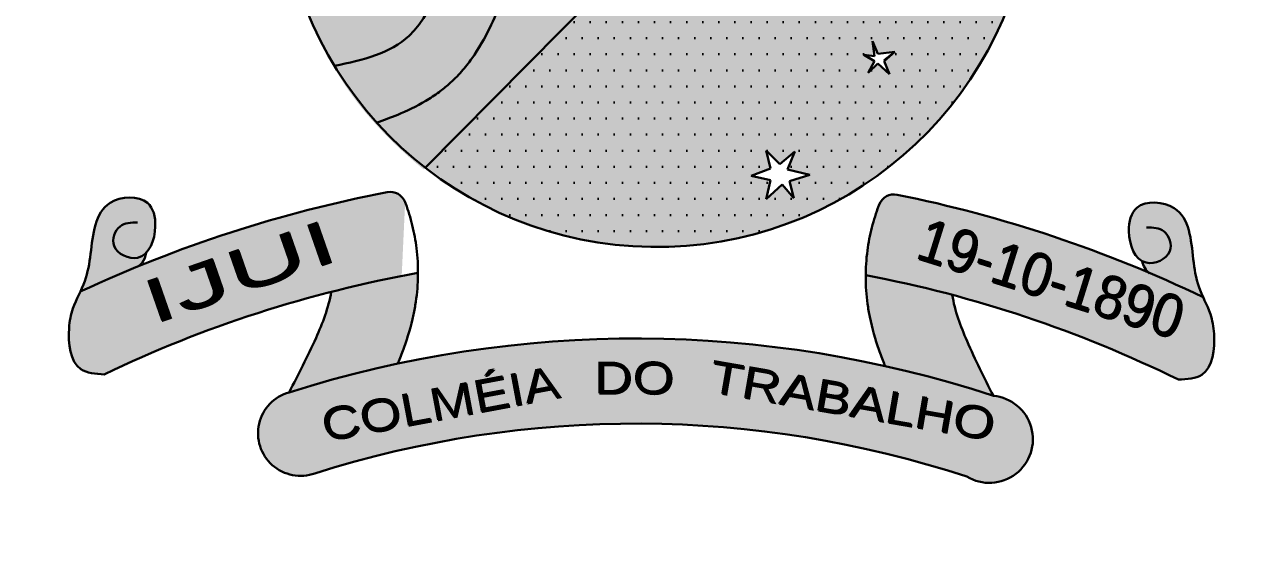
# Model space of a CAD drawing. Extents: x 15348.6 to 15438.1, y 2292.7 to 2368.6.
# Drawn here: x 15430.333 to 15432.222, y 2308.214 to 2309.022 of the extents above; entities that cross this region are included whole.
import ezdxf

# ---------------------------------------------------------------- set-up
doc = ezdxf.new("R2010")
doc.units = 0
doc.header["$LTSCALE"] = 2
doc.header["$MEASUREMENT"] = 0
doc.layers.get('0').update_dxf_attribs({"linetype": 'CONTINUOUS', "lineweight": 30})
doc.layers.add('03', color=5, linetype='CONTINUOUS', lineweight=30)
doc.styles.add('TEXTO', font='ARIAL.TTF', dxfattribs={"width": 1.9, "height": 4})

msp = doc.modelspace()

# ---------------------------------------------------------------- hatches: boundary and pattern name
h = msp.add_hatch(color=3)
edge = h.paths.add_edge_path()
edge.add_spline(control_points=[(15430.81328808115, 2308.956847288248), (15430.85880833472, 2308.96529920065), (15430.96902538279, 2308.994350284247), (15431.00248622498, 2309.228378835241), (15431.25303436721, 2309.286024882505), (15431.31192272227, 2309.559948750793), (15431.60701475314, 2309.604501405814), (15431.64138963916, 2309.910835056854), (15431.81126116029, 2309.942978276181), (15431.89689547245, 2309.959182066313)], knot_values=[1.74593571269924, 1.74593571269924, 1.74593571269924, 1.74593571269924, 9.519266391961272, 21.68249914346624, 37.04743583667393, 48.80003467948136, 66.50287190369376, 80.55658115819642, 94.84337603237412, 94.84337603237412, 94.84337603237412, 94.84337603237412], degree=3, periodic=0)
edge.add_line((15431.89689547245, 2309.959182066313), (15431.66931751465, 2309.959182066313))
edge.add_line((15431.66931751465, 2309.959182066313), (15430.77310882791, 2309.04662229822))
edge.add_spline(control_points=[(15430.77310882791, 2309.04662229822), (15430.77364306035, 2309.045095202413), (15430.78458209925, 2309.014203465985), (15430.79802523988, 2308.984023762292), (15430.81328808115, 2308.956847288248)], knot_values=[9.818398143280964, 9.818398143280964, 9.818398143280964, 9.818398143280964, 10.11145854037172, 15.75329087047214, 15.75329087047214, 15.75329087047214, 15.75329087047214], degree=3, periodic=0)
edge = h.paths.add_edge_path()
edge.add_line((15431.89689547245, 2309.749565257137), (15431.89689547245, 2309.862284528608))
edge.add_spline(control_points=[(15431.89689547245, 2309.862284528609), (15431.89403876219, 2309.861730642766), (15431.89367241756, 2309.86164487515), (15431.87448950497, 2309.857153352112), (15431.85666240146, 2309.852937151696), (15431.82416037635, 2309.844142039706), (15431.8094998269, 2309.839551009543), (15431.78469195414, 2309.829938637211), (15431.77460654422, 2309.824926018408), (15431.76326263492, 2309.817728394742), (15431.76009547904, 2309.815388091584), (15431.75611763409, 2309.812017212778), (15431.75491864803, 2309.810915839796), (15431.75272847962, 2309.808744091235), (15431.75176716359, 2309.807709000782), (15431.74944563799, 2309.804987859451), (15431.74791022902, 2309.802988881584), (15431.74312827656, 2309.795952333567), (15431.7395766822, 2309.789763097865), (15431.73126947867, 2309.77270809227), (15431.72644374191, 2309.761148744367), (15431.71615816154, 2309.734887027104), (15431.71069053614, 2309.720197318567), (15431.69798971948, 2309.688723039827), (15431.69076133907, 2309.671916530439), (15431.67656028531, 2309.644916986982), (15431.67091171761, 2309.63513213218), (15431.66119260863, 2309.620408704116), (15431.65774467237, 2309.615494534685), (15431.65037406829, 2309.60571207448), (15431.64640282965, 2309.60079688894), (15431.62791015249, 2309.579504255872), (15431.6122809473, 2309.565611889882), (15431.58095410797, 2309.541852395179), (15431.56522801764, 2309.531936175652), (15431.5347415306, 2309.514390477145), (15431.51995806966, 2309.506756319234), (15431.49204823947, 2309.492633862769), (15431.47891746224, 2309.48614660673), (15431.45508465761, 2309.473708689707), (15431.44439321128, 2309.467756705462), (15431.42619692284, 2309.456308138256), (15431.41872268744, 2309.450827472579), (15431.41037053984, 2309.443523139845), (15431.40814051293, 2309.441378999074), (15431.40422098069, 2309.437240061448), (15431.40260144763, 2309.43534319103), (15431.398991756, 2309.430641389386), (15431.39712628759, 2309.427993375015), (15431.39058439314, 2309.417873159742), (15431.38554184421, 2309.408680308081), (15431.37468653348, 2309.386819619088), (15431.36887508722, 2309.374182036746), (15431.35560172431, 2309.34646877473), (15431.34814027984, 2309.331377700281), (15431.33440624106, 2309.307868795976), (15431.32948087104, 2309.300003301268), (15431.31847834841, 2309.284130958086), (15431.31238657068, 2309.276108408338), (15431.30220368981, 2309.264248760895), (15431.29874613177, 2309.260453066741), (15431.28935265185, 2309.250666220315), (15431.2833407815, 2309.244950128125), (15431.26298802348, 2309.226957882849), (15431.24851587358, 2309.21637209953), (15431.21720909422, 2309.195492147043), (15431.20059724324, 2309.185831706592), (15431.17026567572, 2309.168224551249), (15431.15654132707, 2309.160278396416), (15431.13336738732, 2309.145350068392), (15431.12398068399, 2309.138391639038), (15431.11435581921, 2309.12971175099), (15431.11203580789, 2309.127412244249), (15431.10901028556, 2309.12411503213), (15431.10807693126, 2309.123040927071), (15431.10634363501, 2309.120935249689), (15431.10557488129, 2309.119946412764), (15431.1037474628, 2309.117450192071), (15431.10268610028, 2309.115903860114), (15431.09786172875, 2309.108380981821), (15431.09363208938, 2309.100469625097), (15431.08460812103, 2309.081050366935), (15431.07981504688, 2309.069583305379), (15431.0690877281, 2309.044098419425), (15431.06315745786, 2309.030076798444), (15431.04853312015, 2309.000238191187), (15431.03983345957, 2308.984359779758), (15431.02355287393, 2308.961524705077), (15431.01826325626, 2308.954767475074), (15431.0094383153, 2308.944776153623), (15431.00634858817, 2308.941470735907), (15430.99985580029, 2308.934952464908), (15430.9964150356, 2308.931710123165), (15430.98790573339, 2308.92419671316), (15430.98278478861, 2308.920086903837), (15430.97081767658, 2308.911235993806), (15430.96395516652, 2308.906725449605), (15430.94214972446, 2308.893675928285), (15430.92743603535, 2308.886781825006), (15430.90094489057, 2308.875847542354), (15430.88899613462, 2308.87157558301), (15430.87771345397, 2308.867748132207)], knot_values=[1.277638913089916, 1.277638913089916, 1.277638913089916, 1.277638913089916, 1.340237677095061, 1.340237677095061, 4.55889993051909, 4.55889993051909, 7.777562183943118, 7.777562183943118, 10.99622443736715, 10.99622443736715, 12.61120759358849, 12.61120759358849, 13.41869917169916, 13.41869917169916, 14.22619074980983, 14.22619074980983, 15.39029439172927, 15.39029439172927, 17.56974255380943, 17.56974255380943, 20.23317258616501, 20.23317258616501, 22.89660261852059, 22.89660261852059, 25.56003265087617, 25.56003265087617, 27.03078012812773, 27.03078012812773, 27.76615386675351, 27.76615386675351, 28.5015276053793, 28.5015276053793, 31.11885848144106, 31.11885848144106, 33.73618935750282, 33.73618935750282, 36.35352023356457, 36.35352023356457, 38.97085110962633, 38.97085110962633, 41.58818198568809, 41.58818198568809, 44.20551286174985, 44.20551286174985, 45.34920708437281, 45.34920708437281, 46.49290130699578, 46.49290130699578, 47.57446750183161, 47.57446750183161, 50.11214699143142, 50.11214699143142, 52.64982648103123, 52.64982648103123, 55.18750597063104, 55.18750597063104, 56.4225518177931, 56.4225518177931, 57.65759766495516, 57.65759766495516, 58.2751205885362, 58.2751205885362, 59.31510441080842, 59.31510441080842, 61.7751894994127, 61.7751894994127, 64.82146586955713, 64.82146586955713, 67.86774223970157, 67.86774223970157, 70.91401860984601, 70.91401860984601, 72.08021976261247, 72.08021976261247, 72.6633203389957, 72.6633203389957, 73.24642091537893, 73.24642091537893, 73.95253554552238, 73.95253554552238, 76.31320361059502, 76.31320361059502, 78.67387167566768, 78.67387167566768, 81.03453974074034, 81.03453974074034, 83.39520780581299, 83.39520780581299, 84.38124701214852, 84.38124701214852, 84.87426661531629, 84.87426661531629, 85.36728621848407, 85.36728621848407, 86.08276358275586, 86.08276358275586, 87.03159979130933, 87.03159979130933, 89.12071713442637, 89.12071713442637, 90.976754236012, 90.976754236012, 90.976754236012, 90.976754236012], degree=3, periodic=0)
edge.add_spline(control_points=[(15430.87771345397, 2308.867748132207), (15430.89069538282, 2308.853355237549), (15430.91527128997, 2308.828689333902), (15430.94165555432, 2308.805572678072), (15430.95366288973, 2308.795916095168)], knot_values=[22.4182890710424, 22.4182890710424, 22.4182890710424, 22.4182890710424, 25.92896889727565, 28.69540273322477, 28.69540273322477, 28.69540273322477, 28.69540273322477], degree=3, periodic=0)
edge.add_line((15430.95366288973, 2308.795916095166), (15431.89689547245, 2309.749565257136))
h = msp.add_hatch(color=8)
edge = h.paths.add_edge_path()
edge.add_spline(control_points=[(15431.89689547245, 2309.959182066313), (15431.81126116029, 2309.942978276181), (15431.64138963916, 2309.910835056854), (15431.60701475314, 2309.604501405814), (15431.31192272227, 2309.559948750793), (15431.25303436721, 2309.286024882505), (15431.00248622498, 2309.228378835241), (15430.96902538279, 2308.994350284247), (15430.85880833472, 2308.96529920065), (15430.81328808115, 2308.956847288248)], knot_values=[1.745935712699236, 1.745935712699236, 1.745935712699236, 1.745935712699236, 16.03273058687694, 30.0864398413796, 47.789277065592, 59.54187590839943, 74.90681260160713, 87.07004535311209, 94.84337603237412, 94.84337603237412, 94.84337603237412, 94.84337603237412], degree=3, periodic=0)
edge.add_spline(control_points=[(15430.81328808115, 2308.956847288248), (15430.8199577894, 2308.944971442209), (15430.83927068738, 2308.913647480115), (15430.86218410473, 2308.88496531852), (15430.87771345397, 2308.867748132207)], knot_values=[15.75329087047214, 15.75329087047214, 15.75329087047214, 15.75329087047214, 18.21871489929323, 22.4182890710424, 22.4182890710424, 22.4182890710424, 22.4182890710424], degree=3, periodic=0)
edge.add_spline(control_points=[(15430.87771345397, 2308.867748132207), (15430.88899613462, 2308.87157558301), (15430.90094489057, 2308.875847542354), (15430.92743603535, 2308.886781825006), (15430.94214972446, 2308.893675928285), (15430.96395516652, 2308.906725449605), (15430.97081767658, 2308.911235993806), (15430.98278478861, 2308.920086903837), (15430.98790573339, 2308.92419671316), (15430.9964150356, 2308.931710123165), (15430.99985580029, 2308.934952464908), (15431.00634858817, 2308.941470735907), (15431.0094383153, 2308.944776153623), (15431.01826325626, 2308.954767475074), (15431.02355287393, 2308.961524705077), (15431.03983345957, 2308.984359779758), (15431.04853312015, 2309.000238191187), (15431.06315745786, 2309.030076798444), (15431.0690877281, 2309.044098419425), (15431.07981504688, 2309.069583305379), (15431.08460812103, 2309.081050366935), (15431.09363208938, 2309.100469625097), (15431.09786172875, 2309.108380981821), (15431.10268610028, 2309.115903860114), (15431.1037474628, 2309.117450192071), (15431.10557488129, 2309.119946412764), (15431.10634363501, 2309.120935249689), (15431.10807693126, 2309.123040927071), (15431.10901028556, 2309.12411503213), (15431.11203580789, 2309.127412244249), (15431.11435581921, 2309.12971175099), (15431.12398068399, 2309.138391639038), (15431.13336738732, 2309.145350068392), (15431.15654132707, 2309.160278396416), (15431.17026567572, 2309.168224551249), (15431.20059724324, 2309.185831706592), (15431.21720909422, 2309.195492147043), (15431.24851587358, 2309.21637209953), (15431.26298802348, 2309.226957882849), (15431.2833407815, 2309.244950128125), (15431.28935265185, 2309.250666220315), (15431.29874613177, 2309.260453066741), (15431.30220368981, 2309.264248760895), (15431.31238657068, 2309.276108408338), (15431.31847834841, 2309.284130958086), (15431.32948087104, 2309.300003301268), (15431.33440624106, 2309.307868795976), (15431.34814027984, 2309.331377700281), (15431.35560172431, 2309.34646877473), (15431.36887508722, 2309.374182036746), (15431.37468653348, 2309.386819619088), (15431.38554184421, 2309.408680308081), (15431.39058439314, 2309.417873159742), (15431.39712628759, 2309.427993375015), (15431.398991756, 2309.430641389386), (15431.40260144763, 2309.43534319103), (15431.40422098069, 2309.437240061448), (15431.40814051293, 2309.441378999074), (15431.41037053984, 2309.443523139845), (15431.41872268744, 2309.450827472579), (15431.42619692284, 2309.456308138256), (15431.44439321128, 2309.467756705462), (15431.45508465761, 2309.473708689707), (15431.47891746224, 2309.48614660673), (15431.49204823947, 2309.492633862769), (15431.51995806966, 2309.506756319234), (15431.5347415306, 2309.514390477145), (15431.56522801764, 2309.531936175652), (15431.58095410797, 2309.541852395179), (15431.6122809473, 2309.565611889882), (15431.62791015249, 2309.579504255872), (15431.64640282965, 2309.60079688894), (15431.65037406829, 2309.60571207448), (15431.65774467237, 2309.615494534685), (15431.66119260863, 2309.620408704116), (15431.67091171761, 2309.63513213218), (15431.67656028531, 2309.644916986982), (15431.69076133907, 2309.671916530439), (15431.69798971948, 2309.688723039827), (15431.71069053614, 2309.720197318567), (15431.71615816154, 2309.734887027104), (15431.72644374191, 2309.761148744367), (15431.73126947867, 2309.77270809227), (15431.7395766822, 2309.789763097865), (15431.74312827656, 2309.795952333567), (15431.74791022902, 2309.802988881584), (15431.74944563799, 2309.804987859451), (15431.75176716359, 2309.807709000782), (15431.75272847962, 2309.808744091235), (15431.75491864803, 2309.810915839796), (15431.75611763409, 2309.812017212778), (15431.76009547904, 2309.815388091584), (15431.76326263492, 2309.817728394742), (15431.77460654422, 2309.824926018408), (15431.78469195414, 2309.829938637211), (15431.8094998269, 2309.839551009543), (15431.82416037635, 2309.844142039706), (15431.85666240146, 2309.852937151696), (15431.87448950497, 2309.857153352112), (15431.89367241756, 2309.86164487515), (15431.89403876219, 2309.861730642766), (15431.89689547245, 2309.862284528609)], knot_values=[1.277638913089914, 1.277638913089914, 1.277638913089914, 1.277638913089914, 3.133676014675549, 3.133676014675549, 5.222793357792582, 5.222793357792582, 6.171629566346056, 6.171629566346056, 6.887106930617851, 6.887106930617851, 7.380126533785621, 7.380126533785621, 7.87314613695339, 7.87314613695339, 8.859185343288928, 8.859185343288928, 11.21985340836158, 11.21985340836158, 13.58052147343423, 13.58052147343423, 15.94118953850688, 15.94118953850688, 18.30185760357953, 18.30185760357953, 19.00797223372299, 19.00797223372299, 19.59107281010622, 19.59107281010622, 20.17417338648945, 20.17417338648945, 21.34037453925591, 21.34037453925591, 24.38665090940034, 24.38665090940034, 27.43292727954478, 27.43292727954478, 30.47920364968921, 30.47920364968921, 32.93928873829349, 32.93928873829349, 33.97927256056572, 33.97927256056572, 34.59679548414675, 34.59679548414675, 35.83184133130882, 35.83184133130882, 37.06688717847088, 37.06688717847088, 39.60456666807069, 39.60456666807069, 42.1422461576705, 42.1422461576705, 44.67992564727031, 44.67992564727031, 45.76149184210613, 45.76149184210613, 46.9051860647291, 46.9051860647291, 48.04888028735207, 48.04888028735207, 50.66621116341383, 50.66621116341383, 53.28354203947558, 53.28354203947558, 55.90087291553734, 55.90087291553734, 58.5182037915991, 58.5182037915991, 61.13553466766086, 61.13553466766086, 63.75286554372261, 63.75286554372261, 64.4882392823484, 64.4882392823484, 65.22361302097418, 65.22361302097418, 66.69436049822575, 66.69436049822575, 69.35779053058133, 69.35779053058133, 72.0212205629369, 72.0212205629369, 74.68465059529248, 74.68465059529248, 76.86409875737264, 76.86409875737264, 78.02820239929208, 78.02820239929208, 78.83569397740276, 78.83569397740276, 79.64318555551343, 79.64318555551343, 81.25816871173477, 81.25816871173477, 84.4768309651588, 84.4768309651588, 87.69549321858283, 87.69549321858283, 90.91415547200685, 90.91415547200685, 90.976754236012, 90.976754236012, 90.976754236012, 90.976754236012], degree=3, periodic=0)
edge.add_line((15431.89689547245, 2309.862284528609), (15431.89689547245, 2309.959182066313))
h = msp.add_hatch(color=1)
h.dxf.hatch_style = 2
edge = h.paths.add_edge_path()
edge.add_spline(control_points=[(15430.94481505181, 2308.634912275287), (15430.94484338519, 2308.647715800797), (15430.94408973141, 2308.660544061001), (15430.94106861508, 2308.685274265254), (15430.93890369534, 2308.697213066259), (15430.93308861489, 2308.720866685547), (15430.92960559268, 2308.731926506603), (15430.92552691699, 2308.74311081825), (15430.92519883, 2308.743999341278), (15430.92486893536, 2308.744882120749)], knot_values=[12.06232989876916, 12.06232989876916, 12.06232989876916, 12.06232989876916, 13.39299709462436, 13.39299709462436, 14.62818009325504, 14.62818009325504, 15.86336309188572, 15.86336309188572, 15.97071503628437, 15.97071503628437, 15.97071503628437, 15.97071503628437], degree=3, periodic=0)
edge.add_arc((15430.90163336642, 2308.736198989796), 0.02480500809935089, 20.49071333306351, 100.9117478916859)
edge.add_arc((15431.28357417971, 2306.75499627543), 2.04248758478741, 100.911747892185, 115.0149040374541)
edge.add_spline(control_points=[(15430.41990013387, 2308.60589407827), (15430.41585589371, 2308.597147254409), (15430.40695499608, 2308.579029342147), (15430.39907041515, 2308.539102380598), (15430.40593182488, 2308.480265623272), (15430.44365817326, 2308.478021370825), (15430.45724977363, 2308.477212838229)], knot_values=[0, 0, 0, 0, 1.734621287598859, 3.611358872928433, 7.630809639911137, 9.894382831591198, 9.894382831591198, 9.894382831591198, 9.894382831591198], degree=3, periodic=0)
edge.add_arc((15431.28357417971, 2306.75499627543), 1.910194208257538, 100.21502164176098, 115.63182423013899, ccw=False)
edge = h.paths.add_edge_path(flags=0)
edge.add_spline(control_points=[(15430.41990013387, 2308.60589407827), (15430.42239213672, 2308.611283745799), (15430.43072338531, 2308.630018337311), (15430.4385395532, 2308.676668386153), (15430.44330896952, 2308.752104688342), (15430.52847417809, 2308.756775413013), (15430.541773871, 2308.702079449882), (15430.52099618663, 2308.645304110639), (15430.46285870857, 2308.669720677412), (15430.47748855954, 2308.712922327091), (15430.49896922653, 2308.713287196073), (15430.50904862879, 2308.713458404036)], knot_values=[9.894382831591198, 9.894382831591198, 9.894382831591198, 9.894382831591198, 10.96323161374445, 13.59814784137608, 18.72520579550401, 22.22608240462633, 24.55407172051581, 27.93327684184126, 30.40470345213586, 32.32613368492837, 34.02479332656868, 34.02479332656868, 34.02479332656868, 34.02479332656868], degree=3, periodic=0)
edge.add_spline(control_points=[(15430.41990013387, 2308.60589407827), (15430.42239213672, 2308.611283745799), (15430.43072338531, 2308.630018337311), (15430.4385395532, 2308.676668386153), (15430.44330896952, 2308.752104688342), (15430.52847417809, 2308.756775413013), (15430.541773871, 2308.702079449882), (15430.52099618663, 2308.645304110639), (15430.46285870857, 2308.669720677412), (15430.47748855954, 2308.712922327091), (15430.49896922653, 2308.713287196073), (15430.50904862879, 2308.713458404036)], knot_values=[9.894382831591198, 9.894382831591198, 9.894382831591198, 9.894382831591198, 10.96323161374445, 13.59814784137608, 18.72520579550401, 22.22608240462633, 24.55407172051581, 27.93327684184126, 30.40470345213586, 32.32613368492837, 34.02479332656868, 34.02479332656868, 34.02479332656868, 34.02479332656868], degree=3, periodic=0)
edge = h.paths.add_edge_path()
edge.add_spline(control_points=[(15430.41990013387, 2308.60589407827), (15430.42239213672, 2308.611283745799), (15430.43072338531, 2308.630018337311), (15430.4385395532, 2308.676668386153), (15430.44330896952, 2308.752104688342), (15430.52847417809, 2308.756775413013), (15430.541773871, 2308.702079449882), (15430.52099618663, 2308.645304110639), (15430.46285870857, 2308.669720677412), (15430.47748855954, 2308.712922327091), (15430.49896922653, 2308.713287196073), (15430.50904862879, 2308.713458404036)], knot_values=[9.894382831591198, 9.894382831591198, 9.894382831591198, 9.894382831591198, 10.96323161374445, 13.59814784137608, 18.72520579550401, 22.22608240462633, 24.55407172051581, 27.93327684184126, 30.40470345213586, 32.32613368492837, 34.02479332656868, 34.02479332656868, 34.02479332656868, 34.02479332656868], degree=3, periodic=0)
edge.add_spline(control_points=[(15430.45724977363, 2308.477212838229), (15430.44365817326, 2308.478021370825), (15430.40593182488, 2308.480265623272), (15430.39907041515, 2308.539102380598), (15430.40695499608, 2308.579029342147), (15430.41585589371, 2308.597147254409), (15430.41990013387, 2308.60589407827)], knot_values=[0, 0, 0, 0, 2.263573191680061, 6.283023958662765, 8.159761543992339, 9.894382831591198, 9.894382831591198, 9.894382831591198, 9.894382831591198], degree=3, periodic=0)
edge.add_spline(control_points=[(15430.45724977363, 2308.477212838229), (15430.44365817326, 2308.478021370825), (15430.40593182488, 2308.480265623272), (15430.39907041515, 2308.539102380598), (15430.40805939065, 2308.584621918326), (15430.42918807073, 2308.620854959433), (15430.4385395532, 2308.676668386153), (15430.44330896952, 2308.752104688342), (15430.52847417809, 2308.756775413013), (15430.541773871, 2308.702079449882), (15430.52099618663, 2308.645304110639), (15430.46285870857, 2308.669720677412), (15430.47748855954, 2308.712922327091), (15430.49896922653, 2308.713287196073), (15430.50904862879, 2308.713458404036)], knot_values=[0, 0, 0, 0, 2.263573191680061, 6.283023958662765, 8.159761543992339, 10.96323161374445, 13.59814784137608, 18.72520579550401, 22.22608240462633, 24.55407172051581, 27.93327684184126, 30.40470345213586, 32.32613368492837, 34.02479332656868, 34.02479332656868, 34.02479332656868, 34.02479332656868], degree=3, periodic=0)
edge = h.paths.add_edge_path(flags=16)
edge.add_spline(control_points=[(15430.41990013387, 2308.60589407827), (15430.42239213672, 2308.611283745799), (15430.43072338531, 2308.630018337311), (15430.4385395532, 2308.676668386153), (15430.44330896952, 2308.752104688342), (15430.52847417809, 2308.756775413013), (15430.541773871, 2308.702079449882), (15430.52099618663, 2308.645304110639), (15430.46285870857, 2308.669720677412), (15430.47748855954, 2308.712922327091), (15430.49896922653, 2308.713287196073), (15430.50904862879, 2308.713458404036)], knot_values=[9.894382831591198, 9.894382831591198, 9.894382831591198, 9.894382831591198, 10.96323161374445, 13.59814784137608, 18.72520579550401, 22.22608240462633, 24.55407172051581, 27.93327684184126, 30.40470345213586, 32.32613368492837, 34.02479332656868, 34.02479332656868, 34.02479332656868, 34.02479332656868], degree=3, periodic=0)
edge.add_spline(control_points=[(15430.45724977363, 2308.477212838229), (15430.44365817326, 2308.478021370825), (15430.40593182488, 2308.480265623272), (15430.39907041515, 2308.539102380598), (15430.40805939065, 2308.584621918326), (15430.42918807073, 2308.620854959433), (15430.4385395532, 2308.676668386153), (15430.44330896952, 2308.752104688342), (15430.52847417809, 2308.756775413013), (15430.541773871, 2308.702079449882), (15430.52099618663, 2308.645304110639), (15430.46285870857, 2308.669720677412), (15430.47748855954, 2308.712922327091), (15430.49896922653, 2308.713287196073), (15430.50904862879, 2308.713458404036)], knot_values=[0, 0, 0, 0, 2.263573191680061, 6.283023958662765, 8.159761543992339, 10.96323161374445, 13.59814784137608, 18.72520579550401, 22.22608240462633, 24.55407172051581, 27.93327684184126, 30.40470345213586, 32.32613368492837, 34.02479332656868, 34.02479332656868, 34.02479332656868, 34.02479332656868], degree=3, periodic=0)
edge.add_spline(control_points=[(15430.45724977363, 2308.477212838229), (15430.44365817326, 2308.478021370825), (15430.40593182488, 2308.480265623272), (15430.39907041515, 2308.539102380598), (15430.40695499608, 2308.579029342147), (15430.41585589371, 2308.597147254409), (15430.41990013387, 2308.60589407827)], knot_values=[0, 0, 0, 0, 2.263573191680061, 6.283023958662765, 8.159761543992339, 9.894382831591198, 9.894382831591198, 9.894382831591198, 9.894382831591198], degree=3, periodic=0)
edge = h.paths.add_edge_path()
edge.add_spline(control_points=[(15430.91315322573, 2308.493880884686), (15430.91370231457, 2308.495184420241), (15430.91425266066, 2308.496502713899), (15430.91762344017, 2308.50465734702), (15430.92045512226, 2308.511854032583), (15430.92871968059, 2308.534664493343), (15430.93394767682, 2308.551520502272), (15430.9392788971, 2308.576634865935), (15430.9404940405, 2308.583303155739), (15430.94352349928, 2308.603921984221), (15430.9446181144, 2308.617803714738), (15430.94496448431, 2308.645556463951), (15430.94422159471, 2308.659464656539), (15430.94106861508, 2308.685274265254), (15430.93890369534, 2308.697213066259), (15430.93308861489, 2308.720866685547), (15430.92960559268, 2308.731926506603), (15430.92552691699, 2308.74311081825), (15430.92519883, 2308.743999341278), (15430.92486893536, 2308.744882120749)], knot_values=[6.454970711391525, 6.454970711391525, 6.454970711391525, 6.454970711391525, 6.658885720239578, 6.658885720239578, 7.701373342883873, 7.701373342883873, 9.786348588172462, 9.786348588172462, 10.50767828946284, 10.50767828946284, 11.9503376920436, 11.9503376920436, 13.39299709462436, 13.39299709462436, 14.62818009325504, 14.62818009325504, 15.86336309188572, 15.86336309188572, 15.97071503628437, 15.97071503628437, 15.97071503628437, 15.97071503628437], degree=3, periodic=0)
h = msp.add_hatch(color=1)
h.dxf.hatch_style = 2
edge = h.paths.add_edge_path()
edge.add_spline(control_points=[(15430.52246450552, 2308.666354746015), (15430.53156742748, 2308.675839160347), (15430.54036469566, 2308.70787478691), (15430.52847417809, 2308.756775413013), (15430.44330896952, 2308.752104688342), (15430.4385395532, 2308.676668386153), (15430.43072338531, 2308.630018337316), (15430.42239213672, 2308.61128374581), (15430.41990013388, 2308.605894078285)], knot_values=[9.89438283256479, 9.89438283256479, 9.89438283256479, 9.89438283256479, 12.29794236607952, 14.625931681969, 18.12680829109132, 23.25386624521925, 25.88878247285088, 26.95763125403054, 26.95763125403054, 26.95763125403054, 26.95763125403054], degree=3, periodic=0)
edge.add_arc((15431.28357417972, 2306.754996275429), 2.042487584787959, 112.2690495635963, 115.01490403740789, ccw=False)
edge.add_spline(control_points=[(15430.50956060521, 2308.645144026398), (15430.5118866856, 2308.646865224031), (15430.51884659514, 2308.652015252295), (15430.52101848547, 2308.660623483161), (15430.52246450552, 2308.666354746014)], knot_values=[0, 0, 0, 0, 0.5142538590710397, 1.538708780080258, 1.538708780080258, 1.538708780080258, 1.538708780080258], degree=3, periodic=0)
h = msp.add_hatch(color=1)
h.dxf.hatch_style = 2
edge = h.paths.add_edge_path()
edge.add_arc((15431.6849901994, 2308.73234504573), 0.02480500809933296, 78.52449127981554, 158.9455258441626)
edge.add_spline(control_points=[(15431.66184119137, 2308.741256378645), (15431.66150262674, 2308.740376887846), (15431.66116581316, 2308.739491635984), (15431.65697728886, 2308.728347997149), (15431.65338561408, 2308.717322982054), (15431.64733807951, 2308.693727724235), (15431.64505579483, 2308.6818108025), (15431.64179149626, 2308.657111521113), (15431.64091165756, 2308.644291297334), (15431.64081401153, 2308.631488112827)], knot_values=[12.06232989876947, 12.06232989876947, 12.06232989876947, 12.06232989876947, 12.16968184319787, 12.16968184319787, 13.40486484182855, 13.40486484182855, 14.64004784045922, 14.64004784045922, 15.97071503631412, 15.97071503631412, 15.97071503631412, 15.97071503631412], degree=3, periodic=0)
edge.add_arc((15431.28357417972, 2306.754996275429), 1.910194208258047, 63.80441494316278, 79.22121753154443, ccw=False)
edge.add_spline(control_points=[(15432.12680403214, 2308.468998996904), (15432.14040293, 2308.469673758204), (15432.17814953408, 2308.471546700253), (15432.18558952558, 2308.530313097818), (15432.17809818062, 2308.57031570556), (15432.16937598187, 2308.588520319601), (15432.1654180003, 2308.597306512646)], knot_values=[0, 0, 0, 0, 2.263573191679989, 6.283023958662742, 8.159761543992289, 9.894382832583792, 9.894382832583792, 9.894382832583792, 9.894382832583792], degree=3, periodic=0)
edge.add_arc((15431.28357417971, 2306.75499627543), 2.042487584787058, 64.4213351358301, 78.5244912810508)
h.paths.add_polyline_path([(15431.6930160421, 2308.646884065002), (15432.09185293795, 2308.522267966525), (15432.12206909112, 2308.618975509794), (15431.72323219527, 2308.743591608271)], flags=24)
h = msp.add_hatch(color=1)
h.dxf.hatch_style = 2
edge = h.paths.add_edge_path()
edge.add_spline(control_points=[(15432.0705358167, 2308.653272651798), (15432.0716047439, 2308.649631843444), (15432.07351604062, 2308.64312189117), (15432.07788054135, 2308.638027572366), (15432.07991497518, 2308.635846315036)], knot_values=[0, 0, 0, 0, 0.6777584794270523, 1.211866960834751, 1.211866960834751, 1.211866960834751, 1.211866960834751], degree=3, periodic=0)
edge.add_arc((15431.28357417972, 2306.754996275429), 2.042487584787059, 64.42133513596792, 67.0524877842949, ccw=False)
edge.add_spline(control_points=[(15432.1654180003, 2308.597306512646), (15432.16297914877, 2308.602720438894), (15432.15483263919, 2308.621536097362), (15432.1474758546, 2308.668260793802), (15432.14344891136, 2308.743740372154), (15432.05833378218, 2308.749248838796), (15432.04511996393, 2308.697144561443), (15432.05667389634, 2308.660675488187), (15432.0705358167, 2308.653272651798)], knot_values=[9.894382832583792, 9.894382832583792, 9.894382832583792, 9.894382832583792, 10.96323161374442, 13.59814784137605, 18.725205795504, 22.22608240462628, 24.55407172051578, 27.51842970066745, 27.51842970066745, 27.51842970066745, 27.51842970066745], degree=3, periodic=0)
h = msp.add_hatch(color=1)
h.dxf.hatch_style = 2
h.paths.add_polyline_path([(15431.79792640885, 2308.318155154424, 1.252551974533722), (15431.83927612011, 2308.443820339948, 0.1584621839130649), (15430.73996707395, 2308.447752218271, 0.9658474953033106), (15430.78041681015, 2308.321794462197, -0.1584621839035056)])
edge = h.paths.add_edge_path()
edge.add_spline(control_points=[(15430.81000757114, 2308.605557428297), (15430.80581241617, 2308.58072318927), (15430.78502757627, 2308.527274128591), (15430.75899342412, 2308.477104998801), (15430.74451602625, 2308.44920631986)], knot_values=[0, 0, 0, 0, 4.560082671684776, 10.272597576153, 10.272597576153, 10.272597576153, 10.272597576153], degree=3, periodic=0)
edge.add_arc((15431.28357417971, 2306.75499627543), 1.777900831727562, 102.02552118843113, 107.649857695565, ccw=False)
edge.add_spline(control_points=[(15430.91315322573, 2308.493880884686), (15430.91370231457, 2308.495184420241), (15430.91425266066, 2308.496502713899), (15430.91762344017, 2308.50465734702), (15430.92045512226, 2308.511854032583), (15430.92871968059, 2308.534664493343), (15430.93394767682, 2308.551520502272), (15430.9392788971, 2308.576634865935), (15430.9404940405, 2308.583303155739), (15430.94352349928, 2308.603921984221), (15430.9446181144, 2308.617803714738), (15430.94480474353, 2308.632757298429), (15430.9448126672, 2308.633834699257), (15430.94481505181, 2308.634912275287)], knot_values=[6.454970711391525, 6.454970711391525, 6.454970711391525, 6.454970711391525, 6.658885720239578, 6.658885720239578, 7.701373342883873, 7.701373342883873, 9.786348588172462, 9.786348588172462, 10.50767828946284, 10.50767828946284, 11.9503376920436, 11.9503376920436, 12.06232989876555, 12.06232989876555, 12.06232989876555, 12.06232989876555], degree=3, periodic=0)
edge.add_arc((15431.28357417972, 2306.75499627543), 1.910194208257189, 100.2150216417889, 104.3541919806763)
edge = h.paths.add_edge_path()
edge.add_spline(control_points=[(15431.64081401153, 2308.631488112827), (15431.64080579341, 2308.630410565496), (15431.6408031158, 2308.629333138859), (15431.64084260273, 2308.614378442727), (15431.64180057803, 2308.600486613914), (15431.64462701483, 2308.579838975709), (15431.64577648795, 2308.573159052509), (15431.6508603418, 2308.547993448962), (15431.65592223322, 2308.531086816039), (15431.66396195197, 2308.508196141806), (15431.66672268647, 2308.500971942779), (15431.67001306674, 2308.49278453821), (15431.67055041507, 2308.491460893335), (15431.67108665142, 2308.490152018217)], knot_values=[6.454970711391525, 6.454970711391525, 6.454970711391525, 6.454970711391525, 6.56696291811739, 6.56696291811739, 8.00962232069815, 8.00962232069815, 8.730952021988529, 8.730952021988529, 10.81592726727712, 10.81592726727712, 11.85841488992141, 11.85841488992141, 12.06232989876947, 12.06232989876947, 12.06232989876947, 12.06232989876947], degree=3, periodic=0)
edge.add_arc((15431.28357417971, 2306.75499627543), 1.777900831727563, 71.78638147769078, 77.41071798482187, ccw=False)
edge.add_spline(control_points=[(15431.83927612011, 2308.443820339948), (15431.8250739272, 2308.471860116194), (15431.7995346656, 2308.522282975886), (15431.77927673446, 2308.57593395801), (15431.77532613469, 2308.600808272367)], knot_values=[0, 0, 0, 0, 5.712514904468221, 10.272597576153, 10.272597576153, 10.272597576153, 10.272597576153], degree=3, periodic=0)
edge.add_arc((15431.28357417972, 2306.754996275429), 1.910194208258046, 75.08204719262902, 79.22121753153556)
h.paths.add_polyline_path([(15431.37999825009, 2308.439564382522), (15431.9353550045, 2308.343522171625), (15431.94847710072, 2308.419399691471), (15431.3931203463, 2308.515441902367)], flags=9)
h.paths.add_polyline_path([(15431.20060191781, 2308.433813079375), (15431.38074448209, 2308.433813079375), (15431.38074448209, 2308.510816893741), (15431.20060191781, 2308.510816893741)], flags=24)
h.paths.add_polyline_path([(15430.7873125447, 2308.354179081073), (15431.25989094304, 2308.442872472139), (15431.24246592145, 2308.53571691851), (15430.76988752312, 2308.447023527445)], flags=9)
at = {"layer": '03'}
h = msp.add_hatch(color=256, dxfattribs=at)
h.paths.add_polyline_path([(15431.89689547246, 2309.18591057598), (15431.89689547245, 2309.749565257136), (15430.95624820331, 2308.798529959634, 0.58016802445889)])
h.paths.add_polyline_path([(15431.65119513573, 2308.99542065377), (15431.65945418897, 2308.975624448783), (15431.6858830556, 2308.978923816281), (15431.66936499235, 2308.964076673331), (15431.67762404559, 2308.94428044677), (15431.65945418897, 2308.960777284255), (15431.64458791907, 2308.945930141309), (15431.65449876567, 2308.964076673331), (15431.6379807024, 2308.973974775824), (15431.65449876567, 2308.972325081286)], flags=16)
h.paths.add_polyline_path([(15431.44141599597, 2309.143892234326), (15431.41994250942, 2309.133994131833), (15431.42489793271, 2309.114197905265), (15431.4067280761, 2309.133994131834), (15431.38360283939, 2309.114197905266), (15431.39516543614, 2309.143892234327), (15431.36708477614, 2309.143892234327), (15431.39351364277, 2309.15214064228), (15431.38525463276, 2309.185134338839), (15431.4017726528, 2309.160389071817), (15431.42489793272, 2309.1834846443), (15431.41994250942, 2309.150490969322)], flags=16)
h.paths.add_polyline_path([(15431.75360701557, 2309.072955822336), (15431.77177687218, 2309.079554557331), (15431.76351786217, 2309.101000435276), (15431.78499130551, 2309.086153292327), (15431.79655394546, 2309.102650129813), (15431.79655394546, 2309.082853924829), (15431.81637559544, 2309.079554557332), (15431.7949021521, 2309.074605495295), (15431.7998575754, 2309.054809290305), (15431.78664314208, 2309.0680067603), (15431.77012507882, 2309.051509922809), (15431.77673229549, 2309.071306127797)], flags=16)
h.paths.add_polyline_path([(15431.69909748893, 2309.264319158782), (15431.6809276323, 2309.280815996272), (15431.66110598233, 2309.265968853322), (15431.66606140563, 2309.284115385349), (15431.64623975565, 2309.289064425806), (15431.66440956905, 2309.29731285534), (15431.66936499235, 2309.317109060327), (15431.68092763231, 2309.298962528298), (15431.69909748892, 2309.318758733283), (15431.69249027227, 2309.298962528299), (15431.71726734554, 2309.289064425806), (15431.69249027227, 2309.287414752847)], flags=16)
h.paths.add_polyline_path([(15431.53061344248, 2308.823692365957), (15431.51905080253, 2308.795647731446), (15431.55373872241, 2308.787399301913), (15431.52235443247, 2308.777501199419), (15431.52896164913, 2308.751106259441), (15431.51079179251, 2308.772552137384), (15431.48601471923, 2308.749456564901), (15431.49262193589, 2308.779150893959), (15431.46288943932, 2308.785749628954), (15431.49262193589, 2308.797297404406), (15431.48601471923, 2308.825342038926), (15431.50748816257, 2308.803896139403)], flags=16)
h = msp.add_hatch(color=256, dxfattribs=at)
h.paths.add_polyline_path([(15431.89689547245, 2309.74956525714), (15430.95624820331, 2308.798529959634, 0.58016802445889), (15431.89689547246, 2309.18591057598)])
h.paths.add_polyline_path([(15431.69909748889, 2309.264319158806), (15431.68092763231, 2309.280815996272), (15431.66110598233, 2309.265968853324), (15431.66606140562, 2309.28411538535), (15431.64623975565, 2309.289064425806), (15431.66440956905, 2309.29731285534), (15431.66936499235, 2309.317109060327), (15431.68092763231, 2309.298962528298), (15431.69909748892, 2309.318758733283), (15431.69249027227, 2309.298962528299), (15431.71726734554, 2309.289064425806), (15431.69249027227, 2309.287414752847)], flags=16)
h.paths.add_polyline_path([(15431.76351786216, 2309.101000435276), (15431.78499130551, 2309.086153292326), (15431.79655394546, 2309.102650129813), (15431.79655394546, 2309.082853924829), (15431.81637559544, 2309.079554557332), (15431.7949021521, 2309.074605495295), (15431.7998575754, 2309.054809290305), (15431.78664314208, 2309.0680067603), (15431.77012507882, 2309.051509922809), (15431.77673229549, 2309.071306127797), (15431.75360701557, 2309.072955822337), (15431.77177687219, 2309.079554557331)], flags=16)
h.paths.add_polyline_path([(15431.65119513573, 2308.995420653769), (15431.65945418897, 2308.975624448783), (15431.68588305561, 2308.978923816282), (15431.66936499235, 2308.964076673331), (15431.67762404558, 2308.94428044677), (15431.65945418897, 2308.960777284254), (15431.64458791908, 2308.945930141314), (15431.65449876567, 2308.964076673331), (15431.6379807024, 2308.973974775824), (15431.65449876567, 2308.972325081286)], flags=16)
h.paths.add_polyline_path([(15431.44141599597, 2309.143892234326), (15431.41994250942, 2309.133994131834), (15431.42489793271, 2309.114197905266), (15431.4067280761, 2309.133994131834), (15431.3836028394, 2309.11419790527), (15431.39516543614, 2309.143892234327), (15431.36708477614, 2309.143892234326), (15431.39351364277, 2309.152140642282), (15431.38525463276, 2309.185134338834), (15431.40177265279, 2309.160389071817), (15431.42489793272, 2309.183484644298), (15431.41994250942, 2309.150490969322)], flags=16)
h.paths.add_polyline_path([(15431.53061344249, 2308.82369236598), (15431.51905080253, 2308.795647731447), (15431.55373872241, 2308.787399301913), (15431.52235443247, 2308.777501199419), (15431.52896164913, 2308.751106259441), (15431.51079179251, 2308.772552137384), (15431.48601471923, 2308.749456564901), (15431.49262193589, 2308.779150893959), (15431.46288943932, 2308.785749628954), (15431.49262193589, 2308.797297404406), (15431.48601471923, 2308.825342038926), (15431.50748816257, 2308.803896139403)], flags=16)
h = msp.add_hatch(dxfattribs=at)
h.set_pattern_fill('DOTS', color=256, scale=0.4, style=0)
h.set_pattern_definition([(0, (0, 0), (0.0125, 0.025), [0, -0.025])])
h.paths.add_polyline_path([(15431.89689547246, 2309.185910575984), (15431.89689547246, 2309.749565257139), (15430.95624820331, 2308.798529959634, 0.5801680244602828)])
h.paths.add_polyline_path([(15431.44141599597, 2309.143892234327), (15431.41994250942, 2309.133994131833), (15431.42489793272, 2309.114197905268), (15431.4067280761, 2309.133994131832), (15431.38360283939, 2309.114197905267), (15431.39516543614, 2309.143892234327), (15431.36708477614, 2309.143892234326), (15431.39351364277, 2309.152140642282), (15431.38525463276, 2309.185134338834), (15431.40177265279, 2309.160389071817), (15431.42489793272, 2309.183484644298), (15431.41994250942, 2309.150490969322)], flags=16)
h.paths.add_polyline_path([(15431.65119513573, 2308.995420653769), (15431.65945418897, 2308.975624448784), (15431.68588305561, 2308.978923816282), (15431.66936499235, 2308.964076673331), (15431.67762404558, 2308.944280446771), (15431.65945418897, 2308.960777284254), (15431.64458791908, 2308.945930141307), (15431.65449876566, 2308.964076673332), (15431.63798070241, 2308.973974775825), (15431.65449876567, 2308.972325081286)], flags=16)
h.paths.add_polyline_path([(15431.66110598233, 2309.265968853321), (15431.66606140563, 2309.284115385349), (15431.64623975564, 2309.289064425806), (15431.66440956905, 2309.29731285534), (15431.66936499235, 2309.317109060326), (15431.6809276323, 2309.298962528298), (15431.69909748892, 2309.318758733283), (15431.69249027227, 2309.2989625283), (15431.71726734554, 2309.289064425806), (15431.69249027227, 2309.287414752847), (15431.69909748893, 2309.264319158783), (15431.68092763231, 2309.280815996273)], flags=16)
h.paths.add_polyline_path([(15431.75360701557, 2309.072955822337), (15431.77177687219, 2309.079554557331), (15431.76351786216, 2309.101000435277), (15431.78499130551, 2309.086153292328), (15431.79655394546, 2309.102650129814), (15431.79655394546, 2309.08285392483), (15431.81637559544, 2309.079554557332), (15431.7949021521, 2309.074605495295), (15431.7998575754, 2309.054809290307), (15431.78664314208, 2309.0680067603), (15431.77012507882, 2309.051509922809), (15431.77673229549, 2309.071306127797)], flags=16)
h.paths.add_polyline_path([(15431.48601471923, 2308.825342038926), (15431.50748816257, 2308.803896139402), (15431.53061344249, 2308.823692365971), (15431.51905080253, 2308.795647731446), (15431.55373872241, 2308.787399301913), (15431.52235443247, 2308.777501199419), (15431.52896164913, 2308.751106259441), (15431.51079179251, 2308.772552137384), (15431.48601471923, 2308.749456564901), (15431.49262193589, 2308.779150893959), (15431.46288943932, 2308.785749628954), (15431.49262193589, 2308.797297404406)], flags=16)

# ---------------------------------------------------------------- linework, layer by layer
msp.add_line((15430.95624820331, 2308.798529959634), (15431.89689547246, 2309.749565257137))
at = {"color": 8}
for p, q in [((15431.65945418897, 2308.975624448783), (15431.65119513573, 2308.99542065377)), ((15431.65119513573, 2308.99542065377), (15431.65449876567, 2308.972325081286)), ((15431.68588305561, 2308.978923816282), (15431.65945418897, 2308.975624448783)), ((15431.66936499235, 2308.965726346291), (15431.68588305561, 2308.978923816282)), ((15431.66936499235, 2308.964076673331), (15431.68588305561, 2308.978923816282)), ((15431.65449876567, 2308.972325081286), (15431.63798070241, 2308.973974775825)), ((15431.63798070241, 2308.973974775825), (15431.65449876567, 2308.964076673331)), ((15431.65449876567, 2308.964076673331), (15431.64458791907, 2308.945930141304)), ((15431.64458791907, 2308.945930141304), (15431.65945418897, 2308.960777284254)), ((15431.65945418897, 2308.960777284254), (15431.67762404558, 2308.944280446766)), ((15431.67762404558, 2308.944280446766), (15431.66936499235, 2308.964076673331)), ((15431.50748816257, 2308.803896139402), (15431.48601471923, 2308.825342038927)), ((15431.48601471923, 2308.825342038927), (15431.49262193589, 2308.797297404407)), ((15431.53061344249, 2308.823692365968), (15431.50748816257, 2308.803896139402)), ((15431.51905080253, 2308.795647731447), (15431.53061344249, 2308.823692365968)), ((15431.49262193589, 2308.797297404407), (15431.46288943931, 2308.785749628954)), ((15431.55373872241, 2308.787399301913), (15431.51905080253, 2308.795647731447)), ((15431.52235443247, 2308.77750119942), (15431.55373872241, 2308.787399301913)), ((15431.46288943931, 2308.785749628954), (15431.49262193589, 2308.779150893959)), ((15431.49262193589, 2308.779150893959), (15431.48601471923, 2308.7494565649)), ((15431.48601471923, 2308.7494565649), (15431.51079179251, 2308.772552137384)), ((15431.51079179251, 2308.772552137384), (15431.52896164913, 2308.751106259439)), ((15431.52896164913, 2308.751106259439), (15431.52235443247, 2308.77750119942))]:
    msp.add_line(p, q, dxfattribs=at)
at = {"color": 7}
for start, end in [(77.03685978607615, 77.03685978607615), (92.15198275126976, 92.15198275126976)]:
    msp.add_arc((15431.31480936732, 2307.618149760502), 2.676900267229114, start, end, dxfattribs=at)
for centre, radius, start, end in [((15431.31583225404, 2309.26112088578), 0.5859104492096999, 185.6051496480065, 352.6248862585142), ((15431.28357417971, 2306.75499627543), 2.04248758478741, 100.9117478925577, 115.0149040371317), ((15430.90163336642, 2308.736198989796), 0.02480500809935089, 20.49071333304687, 100.9117478915343), ((15431.6849901994, 2308.732345045731), 0.02480500809935089, 78.52449128151783, 158.9455258394551), ((15431.28357417971, 2306.75499627543), 2.04248758478741, 64.42133513596184, 78.52449128151783), ((15431.28357417971, 2306.75499627543), 1.910194208257538, 100.2150216414821, 115.6318242301113), ((15431.28357417971, 2306.75499627543), 1.910194208257538, 63.80441494315961, 79.22121753176162), ((15431.28357417971, 2306.75499627543), 1.777900831727667, 71.78638147757776, 107.6498576958086), ((15430.76238085628, 2308.385476282281), 0.06618662887292441, 105.659268340215, 289.6404470512878), ((15431.83286997799, 2308.376292674471), 0.06783085036736193, 238.9920190376711, 84.58074391724922), ((15431.28357417971, 2306.75499627543), 1.645607455197796, 71.78638147757776, 107.6498576958086)]:
    msp.add_arc(centre, radius, start, end)
for points, knots in [([(15430.81493726543, 2308.957154991506), (15430.85984497777, 2308.965575263565), (15430.96911442441, 2308.994973050447), (15431.00248622498, 2309.228378835241), (15431.25303436721, 2309.286024882505), (15431.31192272227, 2309.559948750793), (15431.60701475314, 2309.604501405814), (15431.64138963916, 2309.910835056854), (15431.81126116029, 2309.942978276181), (15431.89689547245, 2309.959182066313)], [1.839875452050509, 1.839875452050509, 1.839875452050509, 1.839875452050509, 9.519266391961272, 21.68249914346624, 37.04743583667393, 48.80003467948136, 66.50287190369376, 80.55658115819642, 94.84337603237412, 94.84337603237412, 94.84337603237412, 94.84337603237412]), ([(15430.88069199269, 2308.868763895985), (15430.89109225321, 2308.872330270089), (15430.90203600196, 2308.876297901163), (15430.92743603535, 2308.886781825006), (15430.94214972446, 2308.893675928285), (15430.96395516652, 2308.906725449605), (15430.97081767658, 2308.911235993806), (15430.98278478861, 2308.920086903837), (15430.98790573339, 2308.92419671316), (15430.9964150356, 2308.931710123165), (15430.99985580029, 2308.934952464908), (15431.00634858817, 2308.941470735907), (15431.0094383153, 2308.944776153623), (15431.01826325626, 2308.954767475074), (15431.02355287393, 2308.961524705077), (15431.03983345957, 2308.984359779758), (15431.04853312015, 2309.000238191187), (15431.06315745786, 2309.030076798444), (15431.0690877281, 2309.044098419425), (15431.07981504688, 2309.069583305379), (15431.08460812103, 2309.081050366935), (15431.09363208938, 2309.100469625097), (15431.09786172875, 2309.108380981821), (15431.10268610028, 2309.115903860114), (15431.1037474628, 2309.117450192071), (15431.10557488129, 2309.119946412764), (15431.10634363501, 2309.120935249689), (15431.10807693126, 2309.123040927071), (15431.10901028556, 2309.12411503213), (15431.11203580789, 2309.127412244249), (15431.11435581921, 2309.12971175099), (15431.12398068399, 2309.138391639038), (15431.13336738732, 2309.145350068392), (15431.15654132707, 2309.160278396416), (15431.17026567572, 2309.168224551249), (15431.20059724324, 2309.185831706592), (15431.21720909422, 2309.195492147043), (15431.24851587358, 2309.21637209953), (15431.26298802348, 2309.226957882849), (15431.2833407815, 2309.244950128125), (15431.28935265185, 2309.250666220315), (15431.29874613177, 2309.260453066741), (15431.30220368981, 2309.264248760895), (15431.31238657068, 2309.276108408338), (15431.31847834841, 2309.284130958086), (15431.32948087104, 2309.300003301268), (15431.33440624106, 2309.307868795976), (15431.34814027984, 2309.331377700281), (15431.35560172431, 2309.34646877473), (15431.36887508722, 2309.374182036746), (15431.37468653348, 2309.386819619088), (15431.38554184421, 2309.408680308081), (15431.39058439314, 2309.417873159742), (15431.39712628759, 2309.427993375015), (15431.398991756, 2309.430641389386), (15431.40260144763, 2309.43534319103), (15431.40422098069, 2309.437240061448), (15431.40814051293, 2309.441378999074), (15431.41037053984, 2309.443523139845), (15431.41872268744, 2309.450827472579), (15431.42619692284, 2309.456308138256), (15431.44439321128, 2309.467756705462), (15431.45508465761, 2309.473708689707), (15431.47891746224, 2309.48614660673), (15431.49204823947, 2309.492633862769), (15431.51995806966, 2309.506756319234), (15431.5347415306, 2309.514390477145), (15431.56522801764, 2309.531936175652), (15431.58095410797, 2309.541852395179), (15431.6122809473, 2309.565611889882), (15431.62791015249, 2309.579504255872), (15431.64640282965, 2309.60079688894), (15431.65037406829, 2309.60571207448), (15431.65774467237, 2309.615494534685), (15431.66119260863, 2309.620408704116), (15431.67091171761, 2309.63513213218), (15431.67656028531, 2309.644916986982), (15431.69076133907, 2309.671916530439), (15431.69798971948, 2309.688723039827), (15431.71069053614, 2309.720197318567), (15431.71615816154, 2309.734887027104), (15431.72644374191, 2309.761148744367), (15431.73126947867, 2309.77270809227), (15431.7395766822, 2309.789763097865), (15431.74312827656, 2309.795952333567), (15431.74791022902, 2309.802988881584), (15431.74944563799, 2309.804987859451), (15431.75176716359, 2309.807709000782), (15431.75272847962, 2309.808744091235), (15431.75491864803, 2309.810915839796), (15431.75611763409, 2309.812017212778), (15431.76009547904, 2309.815388091584), (15431.76326263492, 2309.817728394742), (15431.77460654422, 2309.824926018408), (15431.78469195414, 2309.829938637211), (15431.8094998269, 2309.839551009543), (15431.82416037635, 2309.844142039706), (15431.85666240146, 2309.852937151696), (15431.87448950497, 2309.857153352112), (15431.89367241756, 2309.86164487515), (15431.89403876219, 2309.861730642766), (15431.89689547245, 2309.862284528609)], [1.44013105932133, 1.44013105932133, 1.44013105932133, 1.44013105932133, 3.133676014675549, 3.133676014675549, 5.222793357792582, 5.222793357792582, 6.171629566346056, 6.171629566346056, 6.887106930617851, 6.887106930617851, 7.380126533785621, 7.380126533785621, 7.87314613695339, 7.87314613695339, 8.859185343288928, 8.859185343288928, 11.21985340836158, 11.21985340836158, 13.58052147343423, 13.58052147343423, 15.94118953850688, 15.94118953850688, 18.30185760357953, 18.30185760357953, 19.00797223372299, 19.00797223372299, 19.59107281010622, 19.59107281010622, 20.17417338648945, 20.17417338648945, 21.34037453925591, 21.34037453925591, 24.38665090940034, 24.38665090940034, 27.43292727954478, 27.43292727954478, 30.47920364968921, 30.47920364968921, 32.93928873829349, 32.93928873829349, 33.97927256056572, 33.97927256056572, 34.59679548414675, 34.59679548414675, 35.83184133130882, 35.83184133130882, 37.06688717847088, 37.06688717847088, 39.60456666807069, 39.60456666807069, 42.1422461576705, 42.1422461576705, 44.67992564727031, 44.67992564727031, 45.76149184210613, 45.76149184210613, 46.9051860647291, 46.9051860647291, 48.04888028735207, 48.04888028735207, 50.66621116341383, 50.66621116341383, 53.28354203947558, 53.28354203947558, 55.90087291553734, 55.90087291553734, 58.5182037915991, 58.5182037915991, 61.13553466766086, 61.13553466766086, 63.75286554372261, 63.75286554372261, 64.4882392823484, 64.4882392823484, 65.22361302097418, 65.22361302097418, 66.69436049822575, 66.69436049822575, 69.35779053058133, 69.35779053058133, 72.0212205629369, 72.0212205629369, 74.68465059529248, 74.68465059529248, 76.86409875737264, 76.86409875737264, 78.02820239929208, 78.02820239929208, 78.83569397740276, 78.83569397740276, 79.64318555551343, 79.64318555551343, 81.25816871173477, 81.25816871173477, 84.4768309651588, 84.4768309651588, 87.69549321858283, 87.69549321858283, 90.91415547200685, 90.91415547200685, 90.976754236012, 90.976754236012, 90.976754236012, 90.976754236012]), ([(15430.91315322573, 2308.493880884686), (15430.91370231457, 2308.495184420241), (15430.91425266066, 2308.496502713899), (15430.91762344017, 2308.50465734702), (15430.92045512226, 2308.511854032583), (15430.92871968059, 2308.534664493343), (15430.93394767682, 2308.551520502272), (15430.9392788971, 2308.576634865935), (15430.9404940405, 2308.583303155739), (15430.94352349928, 2308.603921984221), (15430.9446181144, 2308.617803714738), (15430.94496448431, 2308.645556463951), (15430.94422159471, 2308.659464656539), (15430.94106861508, 2308.685274265254), (15430.93890369534, 2308.697213066259), (15430.93308861489, 2308.720866685547), (15430.92960559268, 2308.731926506603), (15430.92552691699, 2308.74311081825), (15430.92519883, 2308.743999341278), (15430.92486893536, 2308.744882120749)], [6.454970711391525, 6.454970711391525, 6.454970711391525, 6.454970711391525, 6.658885720239578, 6.658885720239578, 7.701373342883873, 7.701373342883873, 9.786348588172462, 9.786348588172462, 10.50767828946284, 10.50767828946284, 11.9503376920436, 11.9503376920436, 13.39299709462436, 13.39299709462436, 14.62818009325504, 14.62818009325504, 15.86336309188572, 15.86336309188572, 15.97071503628437, 15.97071503628437, 15.97071503628437, 15.97071503628437]), ([(15431.67108665142, 2308.490152018217), (15431.67055041507, 2308.491460893335), (15431.67001306674, 2308.49278453821), (15431.66672268647, 2308.500971942779), (15431.66396195197, 2308.508196141806), (15431.65592223322, 2308.531086816039), (15431.6508603418, 2308.547993448962), (15431.64577648795, 2308.573159052509), (15431.64462701483, 2308.579838975709), (15431.64180057803, 2308.600486613914), (15431.64084260273, 2308.614378442727), (15431.64076931789, 2308.642133256549), (15431.64164901873, 2308.656033466348), (15431.64505579483, 2308.6818108025), (15431.64733807951, 2308.693727724235), (15431.65338561408, 2308.717322982054), (15431.65697728886, 2308.728347997149), (15431.66116581316, 2308.739491635984), (15431.66150262674, 2308.740376887846), (15431.66184119137, 2308.741256378645)], [6.454970711391525, 6.454970711391525, 6.454970711391525, 6.454970711391525, 6.658885720239578, 6.658885720239578, 7.701373342883873, 7.701373342883873, 9.786348588172462, 9.786348588172462, 10.50767828946284, 10.50767828946284, 11.9503376920436, 11.9503376920436, 13.39299709462436, 13.39299709462436, 14.62818009325504, 14.62818009325504, 15.86336309188572, 15.86336309188572, 15.97071503631412, 15.97071503631412, 15.97071503631412, 15.97071503631412]), ([(15430.74451602625, 2308.44920631986), (15430.75899342412, 2308.477104998801), (15430.78502757627, 2308.527274128591), (15430.80581241617, 2308.58072318927), (15430.81000757114, 2308.605557428297)], [0, 0, 0, 0, 5.712514904468221, 10.272597576153, 10.272597576153, 10.272597576153, 10.272597576153]), ([(15431.83927612011, 2308.443820339948), (15431.8250739272, 2308.471860116194), (15431.7995346656, 2308.522282975886), (15431.77927673446, 2308.57593395801), (15431.77532613469, 2308.600808272367)], [0, 0, 0, 0, 5.712514904468221, 10.272597576153, 10.272597576153, 10.272597576153, 10.272597576153])]:
    msp.add_open_spline(points, degree=3, knots=knots)
for points in [[(15430.45724977363, 2308.477212838229), (15430.42068585783, 2308.485227341169), (15430.40240392184, 2308.549132043147), (15430.4084979151, 2308.579562851529), (15430.4267798511, 2308.622165978889), (15430.43592084101, 2308.664769106249), (15430.46639076354, 2308.743889212418), (15430.52428361197, 2308.743889212418), (15430.53647155469, 2308.707372255486), (15430.50904862879, 2308.6586829577), (15430.4724847568, 2308.676941447104), (15430.4816257029, 2308.707372255486), (15430.50904862879, 2308.713458404036)], [(15432.12680403214, 2308.468998996904), (15432.16344503528, 2308.476653347675), (15432.18235486535, 2308.540375074309), (15432.17656058566, 2308.570864370391), (15432.1586987206, 2308.613645317336), (15432.14997735916, 2308.656336323553), (15432.12028739995, 2308.735752403166), (15432.06239735395, 2308.736322029651), (15432.04985069904, 2308.699926761522), (15432.07679322771, 2308.650969997605), (15432.11353498093, 2308.668867839387), (15432.1046938959, 2308.699387115424), (15432.07733218106, 2308.705742792409)], [(15430.52246450552, 2308.666354746014), (15430.51600403811, 2308.650693890815), (15430.50956060521, 2308.645144026398)], [(15432.0705358167, 2308.653272651798), (15432.07450991331, 2308.642793009648), (15432.08178570781, 2308.633874182452)]]:
    msp.add_spline(points, degree=3)

# ---------------------------------------------------------------- texts
at = {"color": 7, "style": 'TEXTO'}
for s, height, rotation, width, p in [('IJUI', 0.06614668826493571, 19.19778256095973, 1.9, (15430.53037760524, 2308.555218213575)), ('IJUI', 0.06614668826493571, 19.19778256095973, 1.9, (15430.53202134633, 2308.553231210251)), ('19-10-1890', 0.06614668826493571, 342.6486493984751, 0.9, (15431.71565758735, 2308.6586829577)), ('19-10-1890', 0.06614668826493571, 342.6486493984751, 0.9, (15431.71730132845, 2308.656695954376)), ('COLMÉIA', 0.04961001619870177, 10.62960355654409, 1.2, (15430.79972639455, 2308.373388818177)), ('COLMÉIA', 0.04961001619870177, 10.62960355654409, 1.2, (15430.80137013565, 2308.371401814853)), ('TRABALHO', 0.04961001619870177, 350.1884353073486, 1.2, (15431.39497568661, 2308.450857255477)), ('TRABALHO', 0.04961001619870177, 350.1884353073486, 1.2, (15431.39661942771, 2308.448870252154))]:
    msp.add_text(s, height=height, rotation=rotation, dxfattribs=dict(at, width=width)).set_placement(p)
at = {"color": 7, "style": 'TEXTO', "width": 1.2}
for p in [(15431.21821144314, 2308.447493058263), (15431.21985518424, 2308.445506054939)]:
    msp.add_text('DO', height=0.04961001619870177, dxfattribs=at).set_placement(p)

doc.saveas('drawing.dxf')
